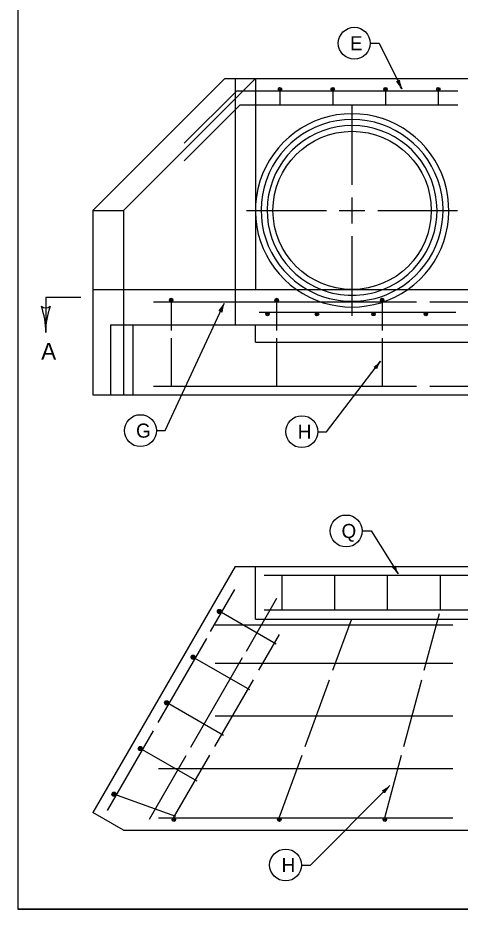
# Model space of a CAD drawing. Extents: x 1007 to 1035.5, y 1000.5 to 1021.5.
# Drawn here: x 1007 to 1013.29, y 1000.5 to 1013.18 of the extents above; entities that cross this region are included whole.
import ezdxf

# ---------------------------------------------------------------- set-up
doc = ezdxf.new("R2010")
doc.units = 0
for name, color, linetype in [('Level 1', 7, 'Continuous'), ('Level 10', 7, 'Continuous'), ('Level 11', 7, 'Continuous')]:
    doc.layers.add(name, color=color, linetype=linetype)

msp = doc.modelspace()

# ---------------------------------------------------------------- linework, layer by layer
at = {"layer": 'Level 1'}
for p, q in [((1012.009, 1012.815), (1012.134, 1012.815)), ((1012.134, 1012.815), (1012.455, 1012.169)), ((1009.942, 1012.313), (1008.067, 1010.438)), ((1010.375, 1012.313), (1008.5, 1010.438)), ((1009.942, 1012.313), (1020.414, 1012.313)), ((1010.086, 1012.313), (1010.086, 1008.813)), ((1010.375, 1012.313), (1010.375, 1009.313)), ((1010.11, 1012.139), (1009.363, 1011.392)), ((1010.11, 1012.139), (1013.251, 1012.139)), ((1010.725, 1012.188), (1010.725, 1011.938)), ((1011.475, 1012.188), (1011.475, 1011.938)), ((1012.225, 1012.188), (1012.225, 1011.938)), ((1012.975, 1012.188), (1012.975, 1011.938)), ((1010.158, 1011.938), (1009.363, 1011.142)), ((1010.158, 1011.938), (1013.251, 1011.938)), ((1011.75, 1010.804), (1011.75, 1011.938)), ((1011.75, 1010.254), (1011.75, 1010.621)), ((1008.067, 1010.438), (1008.067, 1007.813)), ((1008.067, 1010.438), (1008.5, 1010.438)), ((1008.5, 1010.438), (1008.5, 1007.813)), ((1010.25, 1010.438), (1011.384, 1010.438)), ((1011.567, 1010.438), (1011.933, 1010.438)), ((1012.116, 1010.438), (1013.25, 1010.438)), ((1011.75, 1008.938), (1011.75, 1010.071)), ((1008.067, 1009.313), (1022.289, 1009.313)), ((1007.896, 1009.2), (1007.396, 1009.2)), ((1007.396, 1009.2), (1007.396, 1008.7)), ((1008.928, 1009.138), (1012.663, 1009.138)), ((1009.095, 1007.306), (1009.932, 1009.113)), ((1009.178, 1009.188), (1009.178, 1008.729)), ((1010.678, 1009.188), (1010.678, 1008.729)), ((1012.178, 1009.188), (1012.178, 1008.729)), ((1012.855, 1009.138), (1017.177, 1009.138)), ((1010.428, 1008.989), (1013.224, 1008.989)), ((1008.318, 1008.813), (1022.039, 1008.813)), ((1008.318, 1008.813), (1008.318, 1007.813)), ((1008.634, 1008.813), (1008.634, 1007.813)), ((1010.375, 1008.563), (1010.375, 1008.813)), ((1009.178, 1008.62), (1009.178, 1007.937)), ((1010.678, 1008.62), (1010.678, 1007.937)), ((1012.178, 1008.62), (1012.178, 1007.937)), ((1010.375, 1008.563), (1019.981, 1008.563)), ((1011.388, 1007.291), (1012.155, 1008.296)), ((1008.928, 1007.937), (1012.663, 1007.937)), ((1012.855, 1007.937), (1017.191, 1007.937)), ((1008.067, 1007.813), (1022.289, 1007.813)), ((1008.97, 1007.306), (1009.095, 1007.306)), ((1011.263, 1007.291), (1011.388, 1007.291)), ((1011.894, 1005.879), (1012.019, 1005.879)), ((1012.019, 1005.879), (1012.407, 1005.268)), ((1010.086, 1005.375), (1008.067, 1001.875)), ((1010.086, 1005.375), (1020.414, 1005.375)), ((1010.375, 1004.875), (1010.375, 1005.375)), ((1010.5, 1005.25), (1020, 1005.25)), ((1010.75, 1005.25), (1010.75, 1004.759)), ((1011.5, 1005.25), (1011.5, 1004.759)), ((1012.25, 1005.25), (1012.25, 1004.759)), ((1013, 1005.25), (1013, 1004.759)), ((1010.08, 1005.045), (1009.735, 1004.447)), ((1010.676, 1004.917), (1010.243, 1004.166)), ((1010.375, 1004.625), (1010.375, 1004.875)), ((1010.673, 1004.268), (1009.861, 1004.736)), ((1010.5, 1004.759), (1020, 1004.759)), ((1012.776, 1003.897), (1012.993, 1004.707)), ((1009.803, 1004.544), (1013.183, 1004.544)), ((1010.375, 1004.625), (1020.125, 1004.625)), ((1011.478, 1003.897), (1011.744, 1004.628)), ((1010.426, 1003.897), (1010.72, 1004.406)), ((1009.679, 1004.35), (1008.99, 1003.156)), ((1010.19, 1004.073), (1009.455, 1002.8)), ((1010.299, 1003.618), (1009.487, 1004.086)), ((1009.803, 1004), (1013.183, 1004)), ((1009.801, 1002.815), (1010.347, 1003.76)), ((1011.084, 1002.815), (1011.428, 1003.76)), ((1012.486, 1002.815), (1012.74, 1003.76)), ((1009.924, 1002.968), (1009.112, 1003.437)), ((1009.803, 1003.25), (1013.183, 1003.25)), ((1008.922, 1003.038), (1008.268, 1001.903)), ((1009.549, 1002.319), (1008.737, 1002.787)), ((1009.387, 1002.682), (1008.864, 1001.775)), ((1009.214, 1001.798), (1009.73, 1002.692)), ((1010.714, 1001.798), (1011.039, 1002.692)), ((1012.214, 1001.798), (1012.453, 1002.692)), ((1009, 1002.5), (1013.183, 1002.5)), ((1011.157, 1001.128), (1012.285, 1002.259)), ((1009.244, 1001.817), (1008.363, 1002.137)), ((1008.5, 1001.625), (1008.067, 1001.875)), ((1009, 1001.798), (1013.183, 1001.798)), ((1008.5, 1001.625), (1022, 1001.625)), ((1011.032, 1001.128), (1011.157, 1001.128))]:
    msp.add_line(p, q, dxfattribs=at)
for centre, radius in [((1011.781, 1012.815), 0.227), ((1010.725, 1012.162), 0.025), ((1010.725, 1012.162), 0.0125), ((1011.475, 1012.162), 0.025), ((1011.475, 1012.162), 0.0125), ((1012.225, 1012.162), 0.025), ((1012.225, 1012.162), 0.0125), ((1012.975, 1012.162), 0.025), ((1012.975, 1012.162), 0.0125), ((1011.75, 1010.438), 1.125), ((1009.178, 1009.163), 0.025), ((1009.178, 1009.163), 0.0125), ((1010.678, 1009.163), 0.025), ((1010.678, 1009.163), 0.0125), ((1012.178, 1009.163), 0.025), ((1012.178, 1009.163), 0.0125), ((1010.548, 1008.966), 0.025), ((1010.548, 1008.966), 0.0125), ((1011.25, 1008.963), 0.025), ((1011.25, 1008.963), 0.0125), ((1012.054, 1008.963), 0.025), ((1012.054, 1008.963), 0.0125), ((1012.798, 1008.966), 0.025), ((1012.798, 1008.966), 0.0125), ((1008.742, 1007.306), 0.227), ((1011.036, 1007.291), 0.227), ((1011.666, 1005.879), 0.227), ((1009.865, 1004.734), 0.03), ((1009.865, 1004.734), 0.0285), ((1009.866, 1004.734), 0.027), ((1009.866, 1004.734), 0.0255), ((1009.866, 1004.734), 0.024), ((1009.866, 1004.734), 0.0225), ((1009.866, 1004.734), 0.021), ((1009.866, 1004.734), 0.0195), ((1009.866, 1004.734), 0.018), ((1009.866, 1004.734), 0.0165), ((1009.866, 1004.734), 0.015), ((1009.866, 1004.734), 0.0135), ((1009.866, 1004.734), 0.012), ((1009.866, 1004.734), 0.0105), ((1009.866, 1004.734), 0.009), ((1009.866, 1004.734), 0.0075), ((1009.866, 1004.734), 0.006), ((1009.866, 1004.734), 0.0045), ((1009.866, 1004.734), 0.003), ((1009.491, 1004.084), 0.03), ((1009.491, 1004.084), 0.0285), ((1009.491, 1004.084), 0.027), ((1009.491, 1004.084), 0.0255), ((1009.491, 1004.084), 0.024), ((1009.491, 1004.084), 0.0225), ((1009.491, 1004.084), 0.021), ((1009.491, 1004.084), 0.0195), ((1009.491, 1004.084), 0.018), ((1009.491, 1004.084), 0.0165), ((1009.491, 1004.084), 0.015), ((1009.491, 1004.084), 0.0135), ((1009.491, 1004.084), 0.012), ((1009.491, 1004.084), 0.0105), ((1009.491, 1004.084), 0.009), ((1009.491, 1004.084), 0.0075), ((1009.491, 1004.084), 0.006), ((1009.491, 1004.084), 0.0045), ((1009.491, 1004.084), 0.003), ((1009.116, 1003.435), 0.03), ((1009.116, 1003.435), 0.0285), ((1009.116, 1003.435), 0.027), ((1009.116, 1003.435), 0.0255), ((1009.116, 1003.435), 0.024), ((1009.116, 1003.435), 0.0225), ((1009.116, 1003.435), 0.021), ((1009.116, 1003.435), 0.0195), ((1009.116, 1003.435), 0.018), ((1009.116, 1003.435), 0.0165), ((1009.116, 1003.435), 0.015), ((1009.116, 1003.435), 0.0135), ((1009.116, 1003.435), 0.012), ((1009.116, 1003.435), 0.0105), ((1009.116, 1003.435), 0.009), ((1009.116, 1003.435), 0.0075), ((1009.116, 1003.435), 0.006), ((1009.116, 1003.435), 0.0045), ((1009.116, 1003.435), 0.003), ((1008.741, 1002.785), 0.03), ((1008.741, 1002.785), 0.0285), ((1008.742, 1002.785), 0.027), ((1008.742, 1002.785), 0.0255), ((1008.742, 1002.785), 0.024), ((1008.742, 1002.785), 0.0225), ((1008.742, 1002.785), 0.021), ((1008.742, 1002.785), 0.0195), ((1008.742, 1002.785), 0.018), ((1008.742, 1002.785), 0.0165), ((1008.742, 1002.785), 0.015), ((1008.742, 1002.785), 0.0135), ((1008.742, 1002.785), 0.012), ((1008.742, 1002.785), 0.0105), ((1008.742, 1002.785), 0.009), ((1008.742, 1002.785), 0.0075), ((1008.742, 1002.785), 0.006), ((1008.742, 1002.785), 0.0045), ((1008.742, 1002.785), 0.003), ((1008.367, 1002.135), 0.03), ((1008.367, 1002.135), 0.0285), ((1008.367, 1002.135), 0.027), ((1008.367, 1002.135), 0.0255), ((1008.367, 1002.135), 0.024), ((1008.367, 1002.135), 0.0225), ((1008.367, 1002.135), 0.021), ((1008.367, 1002.135), 0.0195), ((1008.367, 1002.135), 0.018), ((1008.367, 1002.135), 0.0165), ((1008.367, 1002.135), 0.015), ((1008.367, 1002.135), 0.0135), ((1008.367, 1002.135), 0.012), ((1008.367, 1002.135), 0.0105), ((1008.367, 1002.135), 0.009), ((1008.367, 1002.135), 0.0075), ((1008.367, 1002.135), 0.006), ((1008.367, 1002.135), 0.0045), ((1008.367, 1002.135), 0.003), ((1009.216, 1001.773), 0.025), ((1009.216, 1001.773), 0.0125), ((1010.716, 1001.773), 0.025), ((1010.716, 1001.773), 0.0125), ((1012.216, 1001.773), 0.025), ((1012.216, 1001.773), 0.0125), ((1010.805, 1001.128), 0.227)]:
    msp.add_circle(centre, radius, dxfattribs=at)
for centre, radius, start, end in [((1012.389, 1012.302), 0.0313, 255.236, 337.3527), ((1012.105, 1011.995), 0.391, 26.4614, 45.1302), ((1012.805, 1012.343), 0.391, 187.8086, 206.4553), ((1012.105, 1011.995), 0.391, 26.4492, 26.4614), ((1011.75, 1010.438), 1.375, 305.0968, 234.9032), ((1011.75, 1010.438), 1.293, 299.5202, 240.4798), ((1011.75, 1010.438), 1.207, 291.2413, 248.7587), ((1011.75, 1010.438), 1.375, 234.9032, 305.0968), ((1011.75, 1010.438), 1.293, 240.4798, 299.5202), ((1011.75, 1010.438), 1.207, 248.7587, 291.2413), ((1009.577, 1009.278), 0.391, 316.494, 335.1407), ((1010.287, 1008.949), 0.391, 155.1469, 173.8156), ((1010.287, 1008.949), 0.391, 155.1346, 155.1469), ((1007.397, 1009.145), 0.0938, 228.7746, 310.8913), ((1006.225, 1008.7), 1.172, 0, 18.6688), ((1008.568, 1008.7), 1.172, 161.3472, 179.9939), ((1009.869, 1008.979), 0.0313, 23.9215, 106.0381), ((1006.225, 1008.7), 1.172, 359.9878, 0), ((1011.844, 1008.533), 0.391, 304.0079, 322.6546), ((1012.064, 1008.178), 0.0313, 11.4353, 93.552), ((1012.465, 1008.059), 0.391, 142.6607, 161.3295), ((1012.465, 1008.059), 0.391, 142.6485, 142.6607), ((1012.328, 1005.393), 0.0313, 261.2256, 343.3423), ((1012.078, 1005.058), 0.391, 32.451, 51.1198), ((1012.737, 1005.477), 0.391, 193.7981, 212.4449), ((1012.078, 1005.058), 0.391, 32.4388, 32.451), ((1012.008, 1002.535), 0.391, 296.4338, 315.0805), ((1012.562, 1001.983), 0.391, 135.0866, 153.7554), ((1012.562, 1001.983), 0.391, 135.0744, 135.0866), ((1012.18, 1002.154), 0.0313, 3.8612, 85.9779)]:
    msp.add_arc(centre, radius, start, end, dxfattribs=at)
at = {"layer": 'Level 10'}
for p in [(1007, 1021.5), (1035.5, 1000.5)]:
    msp.add_line(p, (1007, 1000.5), dxfattribs=at)
at = {"layer": 'Level 11'}
msp.add_lwpolyline([(1007, 1000.5), (1035.5, 1000.5), (1035.5, 1021.5), (1007, 1021.5)], close=True, dxfattribs=at)

# ---------------------------------------------------------------- texts
at = {"layer": 'Level 1'}
for s, height, p in [('E', 0.2, (1011.72, 1012.715)), ('A', 0.24, (1007.331, 1008.314)), ('G', 0.2, (1008.68, 1007.206)), ('H', 0.2, (1010.979, 1007.191)), ('Q', 0.2, (1011.6, 1005.779)), ('H', 0.2, (1010.748, 1001.028))]:
    msp.add_text(s, height=height, dxfattribs=at).set_placement(p)

doc.saveas('drawing.dxf')
